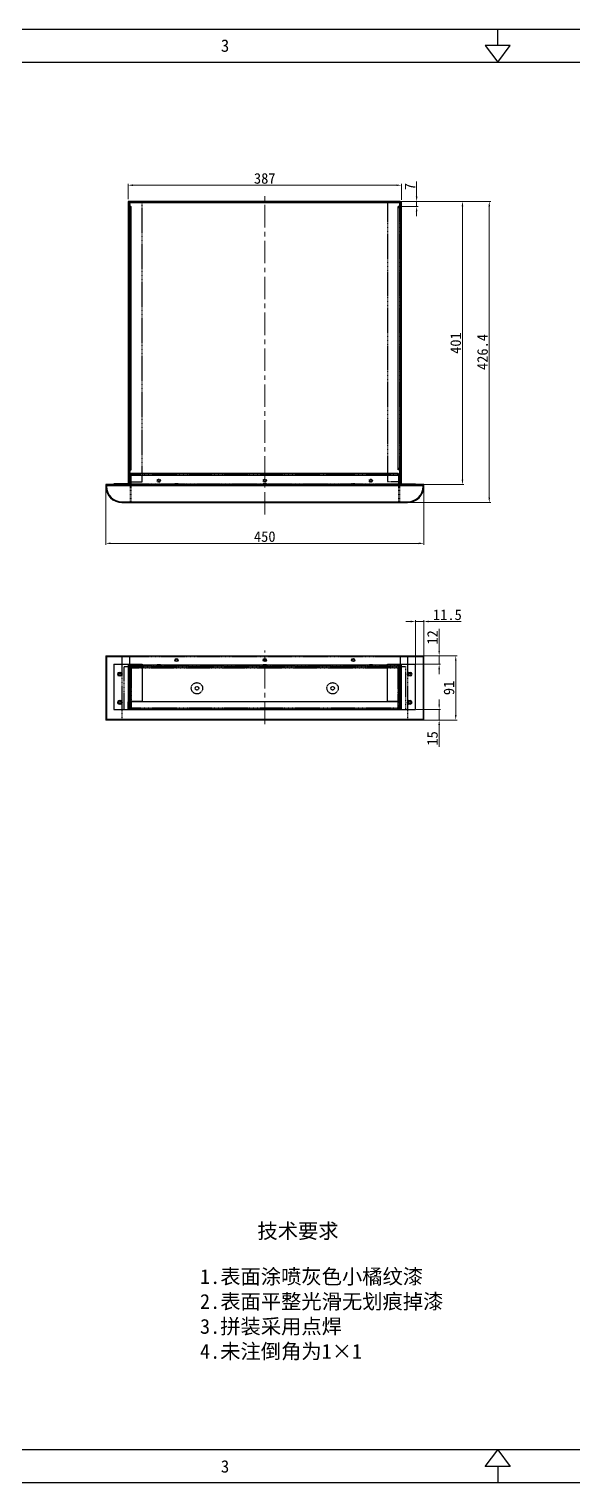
# Model space of a CAD drawing. Header units: millimetres. Extents: x 10653 to 40244, y 19163 to 29561.
# Drawn here: x 16611 to 17380, y 19163 to 21221 of the extents above; entities that cross this region are included whole.
import ezdxf
from ezdxf.enums import TextEntityAlignment as Align

# ---------------------------------------------------------------- set-up
doc = ezdxf.new("R2010")
doc.units = ezdxf.units.MM
doc.header["$PDSIZE"] = -1
doc.linetypes.add('CENTER', pattern=[50.8, 31.75, -6.35, 6.35, -6.35])
doc.linetypes.add('HIDDEN', pattern=[1.905, 1.27, -0.635])
for name, color, linetype in [('02___PRT_ALL_AXES', 7, 'Continuous'), ('DEFAULT_2', 8, 'HIDDEN'), ('print', 30, 'Continuous')]:
    doc.layers.add(name, color=color, linetype=linetype)
doc.layers.add('dim', color=2, linetype='Continuous', lineweight=9)
doc.styles.add('Dartop', font='')
doc.styles.add('hzHT', font='simhei.ttf')
doc.styles.get('Dartop').set_extended_font_data('FangSong_GB2312')
doc.dimstyles.new('3', dxfattribs={"dimtxt": 15, "dimasz": 7, "dimexe": 2, "dimexo": 3, "dimgap": 2, "dimtad": 1, "dimzin": 9, "dimdsep": 46, "dimtxsty": 'Standard', "dimcen": 1, "dimadec": 1, "dimazin": 2, "dimtfac": 0.5, "dimtmove": 0, "dimatfit": 3, "dimfxl": 0, "dimtolj": 1, "dimlwd": 9, "dimlwe": 9, "dimarcsym": 0})

# ---------------------------------------------------------------- blocks, each defined once
blk = doc.blocks.new('*D343')
at = {"layer": 'Defpoints', "color": 0, "lineweight": 9, "transparency": 16777216}
for p in [(17134.8, 20977), (17159.3, 20977), (17134.8, 20970)]:
    blk.add_point(p, dxfattribs=at)
at = {"layer": 'dim', "color": 0, "lineweight": 9, "transparency": 16777216}
for p, q in [((17159.3, 20984), (17159.3, 21005)), ((17137.8, 20977), (17161.3, 20977)), ((17159.3, 20970), (17159.3, 20977)), ((17137.8, 20970), (17161.3, 20970)), ((17159.3, 20963), (17159.3, 20956))]:
    blk.add_line(p, q, dxfattribs=at)
for points in [[(17158.1, 20984), (17160.4, 20984), (17159.3, 20977)], [(17158.1, 20963), (17160.4, 20963), (17159.3, 20970)]]:
    blk.add_solid(points, dxfattribs=at)
at = {"layer": 'dim', "color": 0, "lineweight": 9, "transparency": 16777216, "insert": (17149.8, 20998), "char_height": 15, "attachment_point": 5, "rotation": 90}
blk.add_mtext('\\A1;7', dxfattribs=at)
blk = doc.blocks.new('*D344')
at = {"layer": 'Defpoints', "color": 0, "lineweight": 9, "transparency": 16777216}
for p in [(16750.8, 21000), (16750.8, 20977), (17137.8, 20976.5)]:
    blk.add_point(p, dxfattribs=at)
at = {"layer": 'dim', "color": 0, "lineweight": 9, "transparency": 16777216}
for p, q in [((16750.8, 20980), (16750.8, 21002)), ((17130.8, 21000), (16757.8, 21000)), ((17137.8, 20979.5), (17137.8, 21002))]:
    blk.add_line(p, q, dxfattribs=at)
for points in [[(16757.8, 21001.1), (16757.8, 20998.8), (16750.8, 21000)], [(17130.8, 21001.1), (17130.8, 20998.8), (17137.8, 21000)]]:
    blk.add_solid(points, dxfattribs=at)
at = {"layer": 'dim', "color": 0, "lineweight": 9, "transparency": 16777216, "insert": (16944.3, 21009.5), "char_height": 15, "attachment_point": 5}
blk.add_mtext('\\A1;387', dxfattribs=at)
blk = doc.blocks.new('*D345')
at = {"layer": 'Defpoints', "color": 0, "lineweight": 9, "transparency": 16777216}
for p in [(17131.4, 20977), (17224.1, 20977), (17164.6, 20576)]:
    blk.add_point(p, dxfattribs=at)
at = {"layer": 'dim', "color": 0, "lineweight": 9, "transparency": 16777216}
for p, q in [((17134.4, 20977), (17226.1, 20977)), ((17224.1, 20583), (17224.1, 20970)), ((17167.6, 20576), (17226.1, 20576))]:
    blk.add_line(p, q, dxfattribs=at)
for points in [[(17223, 20970), (17225.3, 20970), (17224.1, 20977)], [(17223, 20583), (17225.3, 20583), (17224.1, 20576)]]:
    blk.add_solid(points, dxfattribs=at)
at = {"layer": 'dim', "color": 0, "lineweight": 9, "transparency": 16777216, "insert": (17214.6, 20776.5), "char_height": 15, "attachment_point": 5, "rotation": 90}
blk.add_mtext('\\A1;401', dxfattribs=at)
blk = doc.blocks.new('*D346')
at = {"layer": 'Defpoints', "color": 0, "lineweight": 9, "transparency": 16777216}
for p in [(17180.3, 20977), (17262.1, 20977), (17137.5, 20550.6)]:
    blk.add_point(p, dxfattribs=at)
at = {"layer": 'dim', "color": 0, "lineweight": 9, "transparency": 16777216}
for p, q in [((17183.3, 20977), (17264.1, 20977)), ((17262.1, 20557.6), (17262.1, 20970)), ((17140.5, 20550.6), (17264.1, 20550.6))]:
    blk.add_line(p, q, dxfattribs=at)
for points in [[(17260.9, 20970), (17263.2, 20970), (17262.1, 20977)], [(17260.9, 20557.6), (17263.2, 20557.6), (17262.1, 20550.6)]]:
    blk.add_solid(points, dxfattribs=at)
at = {"layer": 'dim', "color": 0, "lineweight": 9, "transparency": 16777216, "insert": (17252.6, 20763.8), "char_height": 15, "attachment_point": 5, "rotation": 90}
blk.add_mtext('\\A1;426.4', dxfattribs=at)
blk = doc.blocks.new('*D347')
at = {"layer": 'Defpoints', "color": 0, "lineweight": 9, "transparency": 16777216}
for p in [(17166, 20333.7), (17214.6, 20333.7), (17166, 20242.7)]:
    blk.add_point(p, dxfattribs=at)
at = {"layer": 'dim', "color": 0, "lineweight": 9, "transparency": 16777216}
for p, q in [((17169, 20333.7), (17216.6, 20333.7)), ((17214.6, 20249.7), (17214.6, 20326.7)), ((17169, 20242.7), (17216.6, 20242.7))]:
    blk.add_line(p, q, dxfattribs=at)
for points in [[(17213.5, 20326.7), (17215.8, 20326.7), (17214.6, 20333.7)], [(17213.5, 20249.7), (17215.8, 20249.7), (17214.6, 20242.7)]]:
    blk.add_solid(points, dxfattribs=at)
at = {"layer": 'dim', "color": 0, "lineweight": 9, "transparency": 16777216, "insert": (17205.1, 20288.2), "char_height": 15, "attachment_point": 5, "rotation": 90}
blk.add_mtext('\\A1;91', dxfattribs=at)
blk = doc.blocks.new('*D348')
at = {"layer": 'Defpoints', "color": 0, "lineweight": 9, "transparency": 16777216}
for p in [(17153.3, 20333.7), (17153.3, 20321.7), (17191.2, 20333.7)]:
    blk.add_point(p, dxfattribs=at)
at = {"layer": 'dim', "color": 0, "lineweight": 9, "transparency": 16777216}
for p, q in [((17191.2, 20340.7), (17191.2, 20371.7)), ((17156.3, 20333.7), (17193.2, 20333.7)), ((17156.3, 20321.7), (17193.2, 20321.7)), ((17191.2, 20321.7), (17191.2, 20333.7)), ((17191.2, 20314.7), (17191.2, 20307.7))]:
    blk.add_line(p, q, dxfattribs=at)
for points in [[(17190, 20340.7), (17192.3, 20340.7), (17191.2, 20333.7)], [(17190, 20314.7), (17192.3, 20314.7), (17191.2, 20321.7)]]:
    blk.add_solid(points, dxfattribs=at)
at = {"layer": 'dim', "color": 0, "lineweight": 9, "transparency": 16777216, "insert": (17181.7, 20359.7), "char_height": 15, "attachment_point": 5, "rotation": 90}
blk.add_mtext('\\A1;12', dxfattribs=at)
blk = doc.blocks.new('*D349')
at = {"layer": 'Defpoints', "color": 0, "lineweight": 9, "transparency": 16777216}
for p in [(17155.8, 20257.7), (17155.8, 20242.7), (17191.2, 20242.7)]:
    blk.add_point(p, dxfattribs=at)
at = {"layer": 'dim', "color": 0, "lineweight": 9, "transparency": 16777216}
for p, q in [((17158.8, 20257.7), (17193.2, 20257.7)), ((17191.2, 20264.7), (17191.2, 20271.7)), ((17191.2, 20257.7), (17191.2, 20242.7)), ((17158.8, 20242.7), (17193.2, 20242.7)), ((17191.2, 20235.7), (17191.2, 20204.7))]:
    blk.add_line(p, q, dxfattribs=at)
for points in [[(17190, 20264.7), (17192.3, 20264.7), (17191.2, 20257.7)], [(17190, 20235.7), (17192.3, 20235.7), (17191.2, 20242.7)]]:
    blk.add_solid(points, dxfattribs=at)
at = {"layer": 'dim', "color": 0, "lineweight": 9, "transparency": 16777216, "insert": (17181.7, 20216.7), "char_height": 15, "attachment_point": 5, "rotation": 90}
blk.add_mtext('\\A1;15', dxfattribs=at)
blk = doc.blocks.new('*D350')
at = {"layer": 'Defpoints', "color": 0, "lineweight": 9, "transparency": 16777216}
for p in [(17169.3, 20382.2), (17157.8, 20313.8), (17169.3, 20313.8)]:
    blk.add_point(p, dxfattribs=at)
at = {"layer": 'dim', "color": 0, "lineweight": 9, "transparency": 16777216}
for p, q in [((17150.8, 20382.2), (17143.8, 20382.2)), ((17157.8, 20316.8), (17157.8, 20384.2)), ((17157.8, 20382.2), (17169.3, 20382.2)), ((17169.3, 20316.8), (17169.3, 20384.2)), ((17176.3, 20382.2), (17222.3, 20382.2))]:
    blk.add_line(p, q, dxfattribs=at)
for points in [[(17150.8, 20383.4), (17150.8, 20381.1), (17157.8, 20382.2)], [(17176.3, 20383.4), (17176.3, 20381.1), (17169.3, 20382.2)]]:
    blk.add_solid(points, dxfattribs=at)
at = {"layer": 'dim', "color": 0, "lineweight": 9, "transparency": 16777216, "insert": (17202.8, 20391.7), "char_height": 15, "attachment_point": 5}
blk.add_mtext('\\A1;11.5', dxfattribs=at)
blk = doc.blocks.new('*D354')
at = {"layer": 'Defpoints', "color": 0, "lineweight": 9, "transparency": 16777216}
for p in [(16719.3, 20576), (17169.3, 20576), (17169.3, 20492.9)]:
    blk.add_point(p, dxfattribs=at)
at = {"layer": 'dim', "color": 0, "lineweight": 9, "transparency": 16777216}
for p, q in [((16719.3, 20573), (16719.3, 20490.9)), ((17169.3, 20573), (17169.3, 20490.9)), ((16726.3, 20492.9), (17162.3, 20492.9))]:
    blk.add_line(p, q, dxfattribs=at)
for points in [[(16726.3, 20494.1), (16726.3, 20491.7), (16719.3, 20492.9)], [(17162.3, 20494.1), (17162.3, 20491.7), (17169.3, 20492.9)]]:
    blk.add_solid(points, dxfattribs=at)
at = {"layer": 'dim', "color": 0, "lineweight": 9, "transparency": 16777216, "insert": (16944.3, 20502.4), "char_height": 15, "attachment_point": 5}
blk.add_mtext('\\A1;450', dxfattribs=at)

msp = doc.modelspace()

# ---------------------------------------------------------------- linework, layer by layer
at = {"color": 0}
for p, q in [((17274.054, 21197.652), (17274.054, 21221.043)), ((15881.577, 21174.26), (18666.531, 21174.26)), ((18666.531, 19209.369), (15881.577, 19209.369)), ((17274.054, 19185.977), (17274.054, 19162.586))]:
    msp.add_line(p, q, dxfattribs=at)
at = {"color": 3, "linetype": 'Continuous'}
for p, q in [((16750.838, 20977.038), (16750.838, 20578.038)), ((16752.838, 20977.038), (16750.838, 20977.038)), ((17135.838, 20977.038), (17137.838, 20977.038)), ((17137.838, 20578.038), (17137.838, 20977.038)), ((16752.838, 20975.038), (16752.838, 20578.038)), ((16755.338, 20597.038), (16755.338, 20970.038)), ((17133.338, 20597.038), (17133.338, 20970.038)), ((17135.838, 20578.038), (17135.838, 20975.038)), ((16719.338, 20576.038), (16719.338, 20573.498)), ((17169.338, 20576.038), (16719.338, 20576.038)), ((16751.98, 20578.038), (16750.838, 20578.038)), ((17136.695, 20578.038), (17137.838, 20578.038)), ((17169.338, 20573.498), (17169.338, 20576.038)), ((16742.198, 20550.638), (17146.478, 20550.638)), ((16719.338, 20333.681), (16719.338, 20242.681)), ((16719.338, 20333.681), (17169.338, 20333.681)), ((16719.338, 20332.681), (16752.838, 20332.681)), ((16752.838, 20333.681), (16752.838, 20321.681)), ((16770.838, 20320.681), (17117.838, 20320.681)), ((17135.838, 20333.681), (17135.838, 20321.681)), ((17135.838, 20332.681), (17169.338, 20332.681)), ((17169.338, 20242.681), (17169.338, 20333.681)), ((16750.838, 20258.681), (16750.838, 20268.681)), ((16752.838, 20269.681), (16752.838, 20258.681)), ((17135.838, 20258.681), (17135.838, 20269.681)), ((17137.838, 20258.681), (17137.838, 20268.681)), ((17169.338, 20242.681), (16719.338, 20242.681))]:
    msp.add_line(p, q, dxfattribs=at)
at = {"color": 7, "linetype": 'Continuous'}
for p, q in [((16752.838, 20975.038), (16752.838, 20977.038)), ((17135.838, 20977.038), (16752.838, 20977.038)), ((17135.838, 20975.038), (17135.838, 20977.038)), ((17135.838, 20975.038), (16752.838, 20975.038)), ((16752.838, 20970.038), (16755.338, 20970.038)), ((16752.838, 20968.038), (16755.338, 20968.038)), ((17135.838, 20970.038), (17133.338, 20970.038)), ((17135.838, 20968.038), (17133.338, 20968.038)), ((16752.838, 20599.038), (16755.338, 20599.038)), ((16752.838, 20597.038), (16755.338, 20597.038)), ((16753.838, 20589.638), (16753.838, 20576.038)), ((16753.838, 20589.638), (17134.838, 20589.638)), ((16754.838, 20589.638), (16754.838, 20576.038)), ((17132.838, 20591.638), (16755.838, 20591.638)), ((17135.838, 20599.038), (17133.338, 20599.038)), ((17135.838, 20597.038), (17133.338, 20597.038)), ((17133.838, 20589.638), (17133.838, 20576.038)), ((17134.838, 20589.638), (17134.838, 20576.038)), ((16719.338, 20575.038), (17169.338, 20575.038)), ((16719.338, 20573.498), (16720.338, 20573.498)), ((16720.338, 20576.038), (16720.338, 20573.498)), ((16730.838, 20576.038), (16730.838, 20577.038)), ((16750.838, 20577.038), (16730.838, 20577.038)), ((16750.838, 20576.038), (16750.838, 20577.038)), ((16752.838, 20578.038), (16751.98, 20578.038)), ((16752.838, 20576.038), (16752.838, 20578.038)), ((17135.838, 20578.038), (17136.695, 20578.038)), ((17135.838, 20576.038), (17135.838, 20578.038)), ((17137.838, 20577.038), (17157.838, 20577.038)), ((17137.838, 20576.038), (17137.838, 20577.038)), ((17157.838, 20576.038), (17157.838, 20577.038)), ((17168.338, 20573.498), (17168.338, 20576.038)), ((17169.338, 20573.498), (17168.338, 20573.498)), ((16742.198, 20551.638), (17146.478, 20551.638)), ((16742.198, 20550.638), (16742.198, 20551.638)), ((17146.478, 20550.638), (17146.478, 20551.638)), ((16720.338, 20332.681), (16720.338, 20242.681)), ((16730.838, 20321.681), (16730.838, 20257.681)), ((16730.838, 20321.681), (16770.838, 20321.681)), ((16750.838, 20321.681), (16750.838, 20268.681)), ((16751.838, 20321.681), (16751.838, 20258.681)), ((16753.838, 20321.681), (16753.838, 20269.681)), ((16770.838, 20321.681), (16770.838, 20269.681)), ((17117.838, 20321.681), (17157.838, 20321.681)), ((17117.838, 20269.681), (17117.838, 20321.681)), ((17134.838, 20269.681), (17134.838, 20321.681)), ((17136.838, 20258.681), (17136.838, 20321.681)), ((17137.838, 20268.681), (17137.838, 20321.681)), ((17157.838, 20257.681), (17157.838, 20321.681)), ((17168.338, 20332.681), (17168.338, 20242.681)), ((17148.338, 20310.181), (17150.338, 20310.181)), ((17150.338, 20305.181), (17148.338, 20305.181)), ((16730.838, 20257.681), (17157.838, 20257.681)), ((16750.838, 20268.681), (16751.838, 20268.681)), ((16750.838, 20258.681), (16750.838, 20257.681)), ((16750.838, 20258.681), (17137.838, 20258.681)), ((16751.838, 20269.681), (16770.838, 20269.681)), ((17135.838, 20268.681), (16752.838, 20268.681)), ((16752.838, 20257.681), (16752.838, 20258.681)), ((17117.838, 20269.681), (17136.838, 20269.681)), ((17135.838, 20257.681), (17135.838, 20258.681)), ((17137.838, 20268.681), (17136.838, 20268.681)), ((17137.838, 20257.681), (17137.838, 20258.681)), ((17148.338, 20270.181), (17150.338, 20270.181)), ((17150.338, 20265.181), (17148.338, 20265.181)), ((17169.338, 20243.681), (16719.338, 20243.681))]:
    msp.add_line(p, q, dxfattribs=at)
at = {"color": 0}
for points in [[(17274.054, 21174.26), (17291.598, 21197.652), (17256.51, 21197.652), (17274.054, 21174.26)], [(17274.054, 19209.369), (17291.598, 19185.977), (17256.51, 19185.977), (17274.054, 19209.369)]]:
    msp.add_lwpolyline(points, close=True, dxfattribs=at)
at = {"color": 7, "linetype": 'Continuous'}
for centre, radius, start, end in [((16755.838, 20589.638), 2, 90, 180), ((17132.838, 20589.638), 2, 0, 90), ((16742.198, 20573.498), 21.86, 180, 270), ((16750.838, 20578.038), 1, 270, 0), ((17137.838, 20578.038), 1, 180, 270), ((17146.478, 20573.498), 21.86, 270, 0), ((17148.338, 20307.681), 2.5, 90, 270), ((17150.338, 20307.681), 2.5, 270, 90), ((17148.338, 20267.681), 2.5, 90, 270), ((17150.338, 20267.681), 2.5, 270, 90)]:
    msp.add_arc(centre, radius, start, end, dxfattribs=at)
at = {"color": 3, "linetype": 'Continuous'}
for centre, radius, start, end in [((16755.838, 20589.638), 1, 145.36898, 180), ((17132.838, 20589.638), 1, 0, 34.63102), ((16742.198, 20573.498), 22.86, 180, 270), ((16750.838, 20578.038), 2, 270, 0), ((17137.838, 20578.038), 2, 180, 270), ((17146.478, 20573.498), 22.86, 270, 0), ((16751.838, 20258.681), 1, 180, 0), ((17136.838, 20258.681), 1, 180, 0)]:
    msp.add_arc(centre, radius, start, end, dxfattribs=at)
at = {"color": 7, "linetype": 'Continuous'}
for points in [[(16754.838, 20589.638), (16754.919, 20589.893), (16755.037, 20590.266), (16755.206, 20590.737), (16755.327, 20591.038), (16755.451, 20591.288), (16755.588, 20591.507), (16755.74, 20591.638), (16755.838, 20591.638)], [(17133.838, 20589.638), (17133.756, 20589.893), (17133.638, 20590.266), (17133.469, 20590.737), (17133.348, 20591.038), (17133.224, 20591.288), (17133.087, 20591.507), (17132.935, 20591.638), (17132.838, 20591.638)]]:
    msp.add_open_spline(points, degree=3, knots=[0, 0, 0, 0, 0.35085223, 0.5110664, 0.65392222, 0.77522264, 0.87245002, 1, 1, 1, 1], dxfattribs=at)
at = {"layer": '02___PRT_ALL_AXES', "color": 8, "linetype": 'HIDDEN'}
for p, q in [((16751.838, 20977.038), (16751.838, 20578.038)), ((17136.838, 20578.038), (17136.838, 20977.038)), ((16856.338, 20591.638), (16840.338, 20591.638)), ((16840.338, 20590.638), (16840.338, 20591.638)), ((16856.338, 20590.638), (16840.338, 20590.638)), ((16856.338, 20590.638), (16856.338, 20591.638)), ((17048.338, 20591.638), (17032.338, 20591.638)), ((17032.338, 20590.638), (17032.338, 20591.638)), ((17048.338, 20590.638), (17032.338, 20590.638)), ((17048.338, 20590.638), (17048.338, 20591.638)), ((16735.838, 20576.038), (16735.838, 20577.038)), ((16735.838, 20577.038), (16742.837, 20577.038)), ((16742.837, 20576.038), (16735.838, 20576.038)), ((16737.838, 20576.038), (16737.838, 20575.038)), ((16740.838, 20575.038), (16737.838, 20575.038)), ((16738.338, 20576.038), (16738.338, 20577.038)), ((16740.338, 20576.038), (16740.338, 20577.038)), ((16740.838, 20576.038), (16740.838, 20575.038)), ((16742.838, 20576.038), (16742.838, 20577.038)), ((16752.838, 20583.888), (16751.838, 20583.888)), ((16752.838, 20579.388), (16751.838, 20579.388)), ((16752.838, 20583.888), (16752.838, 20579.388)), ((16821.587, 20577.038), (16817.088, 20577.038)), ((16817.088, 20576.038), (16817.088, 20577.038)), ((16817.838, 20576.038), (16817.088, 20576.038)), ((16820.838, 20576.038), (16817.838, 20576.038)), ((16817.838, 20576.038), (16817.838, 20575.038)), ((16820.838, 20575.038), (16817.838, 20575.038)), ((16819.338, 20577.038), (16819.338, 20576.038)), ((16821.587, 20576.038), (16820.838, 20576.038)), ((16820.838, 20576.038), (16820.838, 20575.038)), ((16821.588, 20576.038), (16821.588, 20577.038)), ((16946.587, 20577.038), (16942.088, 20577.038)), ((16942.088, 20576.038), (16942.088, 20577.038)), ((16942.838, 20576.038), (16942.088, 20576.038)), ((16945.838, 20576.038), (16942.838, 20576.038)), ((16942.838, 20576.038), (16942.838, 20575.038)), ((16945.838, 20575.038), (16942.838, 20575.038)), ((16944.338, 20577.038), (16944.338, 20576.038)), ((16946.587, 20576.038), (16945.838, 20576.038)), ((16945.838, 20576.038), (16945.838, 20575.038)), ((16946.588, 20576.038), (16946.588, 20577.038)), ((17071.587, 20577.038), (17067.088, 20577.038)), ((17067.088, 20576.038), (17067.088, 20577.038)), ((17067.838, 20576.038), (17067.088, 20576.038)), ((17070.838, 20576.038), (17067.838, 20576.038)), ((17067.838, 20576.038), (17067.838, 20575.038)), ((17070.838, 20575.038), (17067.838, 20575.038)), ((17069.338, 20577.038), (17069.338, 20576.038)), ((17071.587, 20576.038), (17070.838, 20576.038)), ((17070.838, 20576.038), (17070.838, 20575.038)), ((17071.588, 20576.038), (17071.588, 20577.038)), ((17136.838, 20583.888), (17135.838, 20583.888)), ((17135.838, 20583.888), (17135.838, 20579.388)), ((17135.838, 20581.638), (17136.838, 20581.638)), ((17136.838, 20579.388), (17135.838, 20579.388)), ((17150.838, 20576.038), (17147.838, 20576.038)), ((17147.838, 20576.038), (17147.838, 20575.038)), ((17150.838, 20575.038), (17147.838, 20575.038)), ((17150.838, 20576.038), (17150.838, 20575.038)), ((16845.838, 20551.638), (16850.838, 20551.638)), ((16845.838, 20551.638), (16845.838, 20550.638)), ((16845.838, 20550.638), (16850.838, 20550.638)), ((16850.838, 20551.638), (16850.838, 20550.638)), ((17037.838, 20551.638), (17042.838, 20551.638)), ((17037.838, 20551.638), (17037.838, 20550.638)), ((17037.838, 20550.638), (17042.838, 20550.638)), ((17042.838, 20551.638), (17042.838, 20550.638)), ((16792.088, 20320.681), (16792.088, 20319.681)), ((16796.588, 20320.681), (16792.088, 20320.681)), ((16796.588, 20319.681), (16792.088, 20319.681)), ((16796.588, 20320.681), (16796.588, 20319.681)), ((16942.088, 20320.681), (16942.088, 20319.681)), ((16946.588, 20320.681), (16942.088, 20320.681)), ((16946.588, 20319.681), (16942.088, 20319.681)), ((16946.588, 20320.681), (16946.588, 20319.681)), ((17096.588, 20320.681), (17092.088, 20320.681)), ((17092.088, 20320.681), (17092.088, 20319.681)), ((17096.588, 20319.681), (17092.088, 20319.681)), ((17096.588, 20320.681), (17096.588, 20319.681)), ((16751.838, 20290.931), (16751.838, 20286.431)), ((16752.838, 20290.931), (16751.838, 20290.931)), ((16752.838, 20288.681), (16751.838, 20288.681)), ((16752.838, 20286.431), (16751.838, 20286.431)), ((16752.838, 20290.931), (16752.838, 20286.431)), ((17136.838, 20290.931), (17135.838, 20290.931)), ((17135.838, 20290.931), (17135.838, 20286.431)), ((17136.838, 20286.431), (17135.838, 20286.431)), ((17136.838, 20290.931), (17136.838, 20286.431))]:
    msp.add_line(p, q, dxfattribs=at)
at = {"layer": '02___PRT_ALL_AXES', "color": 7, "linetype": 'Continuous'}
for p, q in [((16738.338, 20310.181), (16740.338, 20310.181)), ((16740.338, 20305.181), (16738.338, 20305.181)), ((16738.338, 20270.181), (16740.338, 20270.181)), ((16740.338, 20265.181), (16738.338, 20265.181))]:
    msp.add_line(p, q, dxfattribs=at)
at = {"layer": '02___PRT_ALL_AXES', "color": 8, "linetype": 'HIDDEN'}
for centre, radius in [((16794.338, 20581.638), 2.25), ((16944.338, 20581.638), 2.25), ((17094.338, 20581.638), 2.25), ((16848.338, 20287.681), 8), ((16848.338, 20287.681), 2.5), ((17040.338, 20287.681), 8), ((17040.338, 20287.681), 2.5)]:
    msp.add_circle(centre, radius, dxfattribs=at)
at = {"layer": '02___PRT_ALL_AXES', "color": 3, "linetype": 'Continuous'}
for centre, radius in [((16819.338, 20327.681), 2.25), ((16819.338, 20327.681), 1.5), ((16944.338, 20327.681), 2.25), ((16944.338, 20327.681), 1.5), ((17069.338, 20327.681), 2.25), ((17069.338, 20327.681), 1.5), ((16739.338, 20307.681), 1.5), ((17149.338, 20307.681), 1.5), ((16739.338, 20267.681), 1.5), ((17149.338, 20267.681), 1.5)]:
    msp.add_circle(centre, radius, dxfattribs=at)
at = {"layer": '02___PRT_ALL_AXES', "color": 7, "linetype": 'Continuous'}
for centre, start, end in [((16738.338, 20307.681), 90, 270), ((16740.338, 20307.681), 270, 90), ((16738.338, 20267.681), 90, 270), ((16740.338, 20267.681), 270, 90)]:
    msp.add_arc(centre, 2.5, start, end, dxfattribs=at)
at = {"layer": 'DEFAULT_2', "color": 8, "linetype": 'HIDDEN'}
for p, q in [((17135.838, 20976.038), (16752.838, 20976.038)), ((16753.729, 20977.035), (16753.783, 20976.036)), ((16753.838, 20977.038), (16753.838, 20976.038)), ((16770.838, 20977.038), (16770.838, 20976.038)), ((17117.838, 20977.038), (17117.838, 20976.038)), ((17134.838, 20977.038), (17134.838, 20976.038)), ((17134.946, 20977.035), (17134.892, 20976.036)), ((16751.838, 20580.038), (16751.838, 20975.038)), ((16752.838, 20975.038), (16751.838, 20975.038)), ((16753.838, 20589.638), (16753.838, 20975.038)), ((16770.838, 20580.038), (16770.838, 20975.038)), ((17117.838, 20975.038), (17117.838, 20580.038)), ((17134.838, 20975.038), (17134.838, 20589.638)), ((17135.838, 20975.038), (17136.838, 20975.038)), ((17136.838, 20975.038), (17136.838, 20580.038)), ((16755.838, 20590.638), (16755.838, 20591.638)), ((17132.838, 20590.638), (16755.838, 20590.638)), ((17132.838, 20590.638), (17132.838, 20591.638)), ((16745.338, 20576.038), (16745.338, 20575.038)), ((16752.838, 20580.038), (16751.838, 20580.038)), ((16752.838, 20580.038), (16770.838, 20580.038)), ((16752.838, 20577.038), (17135.838, 20577.038)), ((16754.838, 20583.138), (16753.838, 20583.138)), ((16754.838, 20581.638), (16753.838, 20581.638)), ((16754.838, 20580.138), (16753.838, 20580.138)), ((16753.838, 20576.038), (16753.838, 20551.638)), ((16754.838, 20576.038), (16754.838, 20551.638)), ((17135.838, 20580.038), (17117.838, 20580.038)), ((17134.838, 20583.138), (17133.838, 20583.138)), ((17133.838, 20581.638), (17134.838, 20581.638)), ((17134.838, 20580.138), (17133.838, 20580.138)), ((17133.838, 20576.038), (17133.838, 20551.638)), ((17134.838, 20576.038), (17134.838, 20551.638)), ((17135.838, 20580.038), (17136.838, 20580.038)), ((17143.338, 20576.038), (17143.338, 20575.038)), ((17145.838, 20576.038), (17145.838, 20577.038)), ((17148.338, 20576.038), (17148.338, 20577.038)), ((17150.338, 20576.038), (17150.338, 20577.038)), ((17152.838, 20576.038), (17152.838, 20577.038)), ((16742.198, 20332.681), (16742.198, 20333.681)), ((16742.198, 20332.681), (16742.198, 20242.681)), ((16745.338, 20257.681), (16745.338, 20318.681)), ((16745.338, 20318.681), (17143.338, 20318.681)), ((16751.838, 20319.681), (17136.838, 20319.681)), ((16752.838, 20332.681), (17135.838, 20332.681)), ((16752.838, 20321.681), (16752.838, 20269.681)), ((16752.838, 20320.681), (16770.838, 20320.681)), ((16753.729, 20321.678), (16753.783, 20320.679)), ((16754.838, 20317.681), (16753.838, 20317.681)), ((16754.838, 20317.681), (16754.838, 20318.681)), ((16754.838, 20258.681), (16754.838, 20317.681)), ((16754.838, 20317.681), (17133.838, 20317.681)), ((16792.838, 20317.681), (16792.838, 20318.681)), ((16795.838, 20317.681), (16795.838, 20318.681)), ((16942.838, 20317.681), (16942.838, 20318.681)), ((16945.838, 20317.681), (16945.838, 20318.681)), ((17092.838, 20317.681), (17092.838, 20318.681)), ((17095.838, 20317.681), (17095.838, 20318.681)), ((17117.838, 20320.681), (17135.838, 20320.681)), ((17133.838, 20317.681), (17133.838, 20318.681)), ((17133.838, 20317.681), (17134.838, 20317.681)), ((17133.838, 20317.681), (17133.838, 20258.681)), ((17134.946, 20321.678), (17134.892, 20320.679)), ((17135.838, 20269.681), (17135.838, 20321.681)), ((17143.338, 20318.681), (17143.338, 20257.681)), ((17146.478, 20332.681), (17146.478, 20333.681)), ((17146.478, 20332.681), (17146.478, 20242.681)), ((16752.838, 20309.681), (16755.338, 20309.681)), ((16752.838, 20307.681), (16755.338, 20307.681)), ((16755.338, 20267.681), (16755.338, 20309.681)), ((16755.838, 20259.681), (16755.838, 20316.681)), ((16755.838, 20316.681), (17132.838, 20316.681)), ((17132.838, 20316.681), (17132.838, 20259.681)), ((17135.838, 20309.681), (17133.338, 20309.681)), ((17133.338, 20267.681), (17133.338, 20309.681)), ((17135.838, 20307.681), (17133.338, 20307.681)), ((16754.838, 20290.181), (16753.838, 20290.181)), ((16754.838, 20287.181), (16753.838, 20287.181)), ((17134.838, 20290.181), (17133.838, 20290.181)), ((17134.838, 20287.181), (17133.838, 20287.181)), ((16751.838, 20258.681), (16751.838, 20257.681)), ((16752.838, 20267.681), (16755.338, 20267.681)), ((16753.838, 20269.681), (16753.838, 20258.681)), ((16754.838, 20258.681), (16754.838, 20257.681)), ((17132.838, 20259.681), (16755.838, 20259.681)), ((17135.838, 20267.681), (17133.338, 20267.681)), ((17133.838, 20258.681), (17133.838, 20257.681)), ((17134.838, 20269.681), (17134.838, 20258.681)), ((17136.838, 20257.681), (17136.838, 20258.681))]:
    msp.add_line(p, q, dxfattribs=at)
for centre in [(16794.338, 20581.638), (16944.338, 20581.638), (17094.338, 20581.638)]:
    msp.add_circle(centre, 1.5, dxfattribs=at)
for centre, radius, start, end in [((16753.838, 20975.038), 2, 90, 180), ((16753.838, 20975.038), 1, 90, 180), ((17134.838, 20975.038), 2, 0, 90), ((17134.838, 20975.038), 1, 0, 90), ((16755.838, 20589.638), 1, 90, 145.36898), ((17132.838, 20589.638), 1, 34.63102, 90), ((16753.838, 20319.681), 2, 90, 180), ((16753.838, 20319.681), 1, 90, 180), ((17134.838, 20319.681), 2, 0, 90), ((17134.838, 20319.681), 1, 0, 90)]:
    msp.add_arc(centre, radius, start, end, dxfattribs=at)
for points, knots in [([(16754.838, 20589.638), (16754.919, 20589.766), (16755.077, 20590.012), (16755.352, 20590.392), (16755.644, 20590.638), (16755.838, 20590.638)], [0, 0, 0, 0, 0.31608218, 0.59930129, 1, 1, 1, 1]), ([(16754.838, 20589.638), (16754.853, 20589.686), (16754.913, 20589.875), (16754.974, 20590.064), (16755.02, 20590.205)], [0, 0, 0, 0, 0.25295093, 1, 1, 1, 1]), ([(17133.838, 20589.638), (17133.756, 20589.766), (17133.598, 20590.012), (17133.323, 20590.392), (17133.031, 20590.638), (17132.838, 20590.638)], [0, 0, 0, 0, 0.31608218, 0.59930129, 1, 1, 1, 1]), ([(17133.838, 20589.638), (17133.822, 20589.686), (17133.762, 20589.875), (17133.701, 20590.064), (17133.655, 20590.205)], [0, 0, 0, 0, 0.25295093, 1, 1, 1, 1]), ([(16753.838, 20317.681), (16753.838, 20317.583), (16753.969, 20317.431), (16754.187, 20317.294), (16754.437, 20317.17), (16754.738, 20317.049), (16755.209, 20316.88), (16755.582, 20316.762), (16755.838, 20316.681)], [0, 0, 0, 0, 0.12754998, 0.22477736, 0.34607778, 0.4889336, 0.64914777, 1, 1, 1, 1]), ([(16754.838, 20318.681), (16754.935, 20318.681), (16755.087, 20318.55), (16755.224, 20318.331), (16755.348, 20318.081), (16755.469, 20317.781), (16755.638, 20317.309), (16755.756, 20316.937), (16755.838, 20316.681)], [0, 0, 0, 0, 0.12754998, 0.22477736, 0.34607778, 0.4889336, 0.64914777, 1, 1, 1, 1]), ([(16754.838, 20317.681), (16755.031, 20317.681), (16755.323, 20317.435), (16755.598, 20317.055), (16755.756, 20316.809), (16755.838, 20316.681)], [0, 0, 0, 0, 0.40069871, 0.68391782, 1, 1, 1, 1]), ([(16754.838, 20317.681), (16754.838, 20317.488), (16755.083, 20317.195), (16755.463, 20316.92), (16755.709, 20316.763), (16755.838, 20316.681)], [0, 0, 0, 0, 0.40069871, 0.68391782, 1, 1, 1, 1]), ([(17133.838, 20318.681), (17133.74, 20318.681), (17133.588, 20318.55), (17133.451, 20318.331), (17133.327, 20318.081), (17133.206, 20317.781), (17133.037, 20317.309), (17132.919, 20316.937), (17132.838, 20316.681)], [0, 0, 0, 0, 0.12754998, 0.22477736, 0.34607778, 0.4889336, 0.64914777, 1, 1, 1, 1]), ([(17134.838, 20317.681), (17134.838, 20317.583), (17134.706, 20317.431), (17134.488, 20317.294), (17134.238, 20317.17), (17133.937, 20317.049), (17133.466, 20316.88), (17133.093, 20316.762), (17132.838, 20316.681)], [0, 0, 0, 0, 0.12754998, 0.22477736, 0.34607778, 0.4889336, 0.64914777, 1, 1, 1, 1]), ([(17133.838, 20317.681), (17133.838, 20317.488), (17133.592, 20317.195), (17133.212, 20316.92), (17132.966, 20316.763), (17132.838, 20316.681)], [0, 0, 0, 0, 0.40069871, 0.68391782, 1, 1, 1, 1]), ([(17133.838, 20317.681), (17133.644, 20317.681), (17133.352, 20317.435), (17133.077, 20317.055), (17132.919, 20316.809), (17132.838, 20316.681)], [0, 0, 0, 0, 0.40069871, 0.68391782, 1, 1, 1, 1]), ([(16753.838, 20258.681), (16753.838, 20258.778), (16753.969, 20258.931), (16754.187, 20259.068), (16754.437, 20259.191), (16754.738, 20259.313), (16755.209, 20259.481), (16755.582, 20259.599), (16755.838, 20259.681)], [0, 0, 0, 0, 0.12754998, 0.22477736, 0.34607778, 0.4889336, 0.64914777, 1, 1, 1, 1]), ([(16754.838, 20257.681), (16754.935, 20257.681), (16755.087, 20257.812), (16755.224, 20258.031), (16755.348, 20258.281), (16755.469, 20258.581), (16755.638, 20259.052), (16755.756, 20259.425), (16755.838, 20259.681)], [0, 0, 0, 0, 0.12754998, 0.22477736, 0.34607778, 0.4889336, 0.64914777, 1, 1, 1, 1]), ([(16754.838, 20258.681), (16755.031, 20258.681), (16755.323, 20258.927), (16755.598, 20259.307), (16755.756, 20259.552), (16755.838, 20259.681)], [0, 0, 0, 0, 0.40069871, 0.68391782, 1, 1, 1, 1]), ([(16754.838, 20258.681), (16754.838, 20258.874), (16755.083, 20259.166), (16755.463, 20259.442), (16755.709, 20259.599), (16755.838, 20259.681)], [0, 0, 0, 0, 0.40069871, 0.68391782, 1, 1, 1, 1]), ([(17133.838, 20257.681), (17133.74, 20257.681), (17133.588, 20257.812), (17133.451, 20258.031), (17133.327, 20258.281), (17133.206, 20258.581), (17133.037, 20259.052), (17132.919, 20259.425), (17132.838, 20259.681)], [0, 0, 0, 0, 0.12754998, 0.22477736, 0.34607778, 0.4889336, 0.64914777, 1, 1, 1, 1]), ([(17134.838, 20258.681), (17134.838, 20258.778), (17134.706, 20258.931), (17134.488, 20259.068), (17134.238, 20259.191), (17133.937, 20259.313), (17133.466, 20259.481), (17133.093, 20259.599), (17132.838, 20259.681)], [0, 0, 0, 0, 0.12754998, 0.22477736, 0.34607778, 0.4889336, 0.64914777, 1, 1, 1, 1]), ([(17133.838, 20258.681), (17133.838, 20258.874), (17133.592, 20259.166), (17133.212, 20259.442), (17132.966, 20259.599), (17132.838, 20259.681)], [0, 0, 0, 0, 0.40069871, 0.68391782, 1, 1, 1, 1]), ([(17133.838, 20258.681), (17133.644, 20258.681), (17133.352, 20258.927), (17133.077, 20259.307), (17132.919, 20259.552), (17132.838, 20259.681)], [0, 0, 0, 0, 0.40069871, 0.68391782, 1, 1, 1, 1])]:
    msp.add_open_spline(points, degree=3, knots=knots, dxfattribs=at)
at = {"layer": 'dim', "linetype": 'CENTER', "lineweight": 9}
for p, q in [((16944.338, 20533.824), (16944.338, 20987.401)), ((16944.338, 20236.671), (16944.338, 20341.242))]:
    msp.add_line(p, q, dxfattribs=at)
at = {"layer": 'print'}
msp.add_lwpolyline([(15788.011, 21221.043), (18760.097, 21221.043), (18760.097, 19162.586), (15788.011, 19162.586)], close=True, dxfattribs=at)

# ---------------------------------------------------------------- texts
at = {"color": 0, "style": 'Dartop'}
for p in [(16888.093, 21197.652), (16888.093, 19185.977)]:
    msp.add_text('3', height=17.544, dxfattribs=at).set_placement(p, align=Align.MIDDLE_CENTER)
at = {"color": 0, "style": 'hzHT'}
msp.add_text('技术要求', height=21.0524, dxfattribs=at).set_placement((16991.337, 19529.839), align=Align.TOP_CENTER)
for s, height, p in [('1.表面涂喷灰色小橘纹漆', 21.05241, (16852.631, 19465.327)), ('2.表面平整光滑无划痕掉漆', 21.05241, (16852.631, 19430.047)), ('3.拼装采用点焊', 21.0524, (16852.631, 19394.767)), ('4.未注倒角为1×1', 21.0524, (16852.631, 19359.487))]:
    msp.add_text(s, height=height, dxfattribs=at).set_placement(p, align=Align.TOP_LEFT)

# ---------------------------------------------------------------- dimensions: what is measured, and where the dimension line sits
at = {"layer": 'dim', "lineweight": 9}
for base, p1, p2, picture, middle in [((16750.838, 20999.977), (17137.838, 20976.513), (16750.838, 20977.038), '*D344', (16944.338, 21009.477)), ((17169.338, 20492.889), (16719.338, 20576.038), (17169.338, 20576.038), '*D354', (16944.338, 20502.389)), ((17169.338, 20382.231), (17157.838, 20313.783), (17169.338, 20313.783), '*D350', (17202.838, 20391.731))]:
    dim = msp.add_linear_dim(base=base, p1=p1, p2=p2, dimstyle='3', dxfattribs=at)
    dim.commit()
    dim.dimension.update_dxf_attribs({"geometry": picture, "text_midpoint": middle})
for base, p1, p2, picture, middle in [((17159.27, 20977.038), (17134.838, 20970.038), (17134.838, 20977.038), '*D343', (17149.77, 20998.038)), ((17224.137, 20977.038), (17164.565, 20576.038), (17131.428, 20977.038), '*D345', (17214.637, 20776.538)), ((17262.05, 20977.038), (17137.488, 20550.638), (17180.282, 20977.038), '*D346', (17252.55, 20763.838)), ((17191.18, 20333.681), (17153.329, 20321.681), (17153.329, 20333.681), '*D348', (17181.68, 20359.681)), ((17191.18, 20242.681), (17155.795, 20257.681), (17155.795, 20242.681), '*D349', (17181.68, 20216.681))]:
    dim = msp.add_linear_dim(base=base, p1=p1, p2=p2, angle=90, dimstyle='3', dxfattribs=at)
    dim.commit()
    dim.dimension.update_dxf_attribs({"geometry": picture, "text_midpoint": middle})
dim = msp.add_linear_dim(base=(17214.622, 20333.681), p1=(17166.008, 20242.681), p2=(17166.008, 20333.681), angle=90, dimstyle='3', dxfattribs=at)
dim.commit()
dim.dimension.update_dxf_attribs({"geometry": '*D347', "text_midpoint": (17214.622, 20288.181), "dimtype": 160})

doc.saveas('drawing.dxf')
